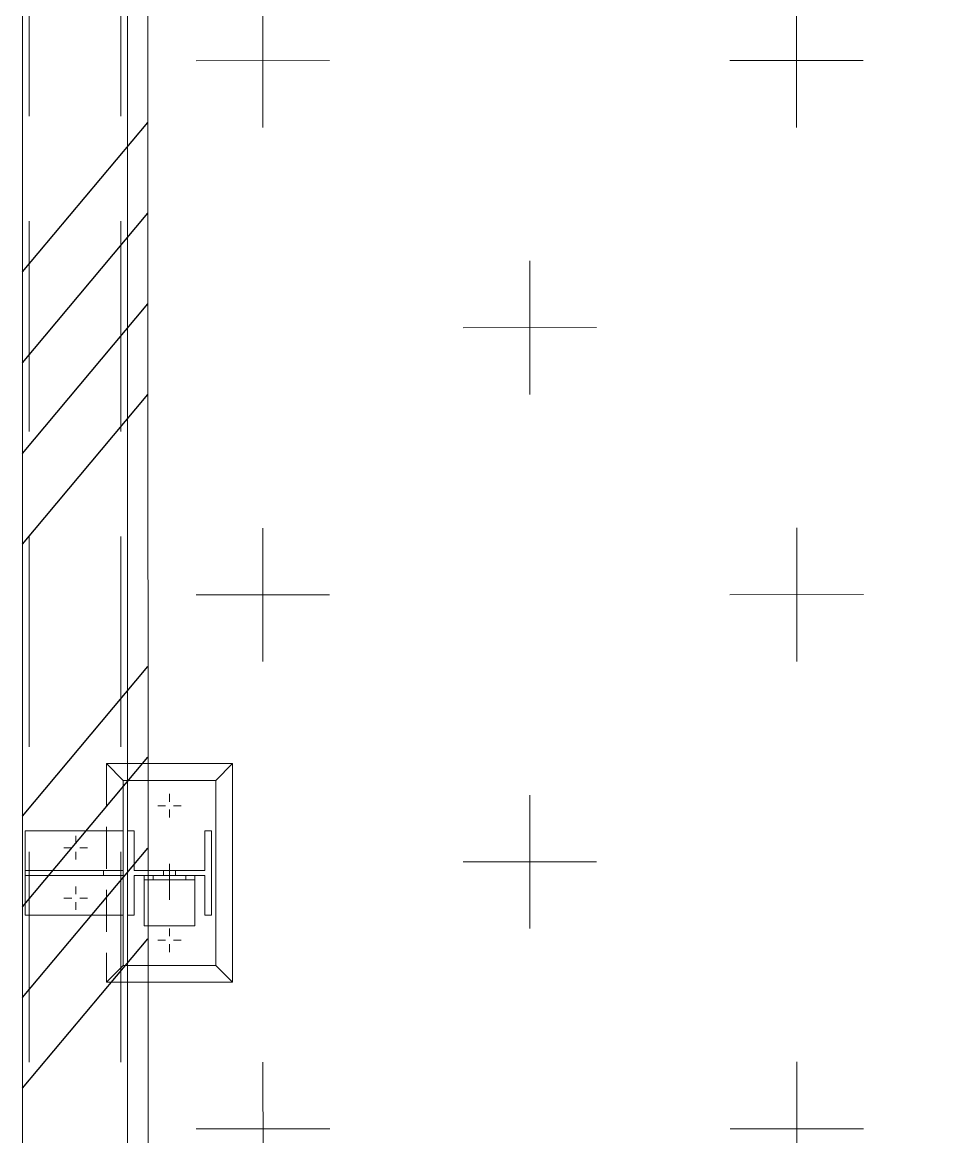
# Model space of a CAD drawing. Header units: millimetres. Extents: x 652937 to 1670132, y 1473552 to 2851037.
# Drawn here: x 708528 to 709631, y 1522754 to 1524079 of the extents above; entities that cross this region are included whole.
import ezdxf

# ---------------------------------------------------------------- set-up
doc = ezdxf.new("R2010")
doc.units = ezdxf.units.MM
for name, pattern in [('HIDDEN', [0.375, 0.25, -0.125]), ('XKITLINE00', [0]), ('XKITLINE02', [4, 2, -2])]:
    doc.linetypes.add(name, pattern=pattern)
for name, color, linetype, lineweight in [('A-FLOR-E', 2, 'Continuous', 9), ('A-WALL', 2, 'Continuous', 25), ('Bolt', 7, 'Continuous', 0), ('Part', 2, 'Continuous', 0)]:
    doc.layers.add(name, color=color, linetype=linetype, lineweight=lineweight)
doc.layers.add('TEXT', color=3, linetype='Continuous')

# ---------------------------------------------------------------- blocks, each defined once
blk = doc.blocks.new('3')
at = {"layer": 'Bolt', "color": 11, "linetype": 'XKITLINE00', "lineweight": 0}
for p, q in [((-123.1367, 1.8193), (-123.1367, 1.7726)), ((-123.1367, 1.8193), (-123.1367, 1.7726)), ((-122.8367, 1.8193), (-122.8367, 1.7726)), ((-122.8367, 1.8193), (-122.8367, 1.7726)), ((-123.2067, 1.7493), (-123.1601, 1.7493)), ((-123.2067, 1.7493), (-123.1601, 1.7493)), ((-123.1367, 1.6793), (-123.1367, 1.7259)), ((-123.1367, 1.6793), (-123.1367, 1.7259)), ((-123.0667, 1.7493), (-123.1134, 1.7493)), ((-123.0667, 1.7493), (-123.1134, 1.7493)), ((-122.9067, 1.7493), (-122.8601, 1.7493)), ((-122.9067, 1.7493), (-122.8601, 1.7493)), ((-122.8367, 1.6793), (-122.8367, 1.7259)), ((-122.8367, 1.6793), (-122.8367, 1.7259)), ((-122.7667, 1.7493), (-122.8134, 1.7493)), ((-122.7667, 1.7493), (-122.8134, 1.7493)), ((-123.3867, 1.2619), (-123.3867, 1.2152)), ((-122.5867, 1.2619), (-122.5867, 1.2152)), ((-123.4567, 1.1919), (-123.4101, 1.1919)), ((-123.3867, 1.1219), (-123.3867, 1.1685)), ((-123.3167, 1.1919), (-123.3634, 1.1919)), ((-122.6567, 1.1919), (-122.6101, 1.1919)), ((-122.5867, 1.1219), (-122.5867, 1.1685)), ((-122.5167, 1.1919), (-122.5634, 1.1919))]:
    blk.add_line(p, q, dxfattribs=at)
at = {"layer": 'Bolt', "color": 11, "linetype": 'XKITLINE02', "lineweight": 0}
for p, q in [((-123.0017, 1.2894), (-123.0267, 1.2894)), ((-122.9717, 1.2269), (-123.0017, 1.2269)), ((-122.9321, 1.1919), (-123.1467, 1.1919)), ((-122.9717, 1.1569), (-123.0017, 1.1569)), ((-123.0017, 1.0944), (-123.0267, 1.0944))]:
    blk.add_line(p, q, dxfattribs=at)
at = {"layer": 'Part', "color": 251, "linetype": 'HIDDEN', "lineweight": 0, "ltscale": 5}
for p, q in [((-111.6117, 2.0268), (-145.7311, 2.0276)), ((-111.6117, 1.4818), (-145.7311, 1.4826))]:
    blk.add_line(p, q, dxfattribs=at)
at = {"layer": 'Part', "color": 2, "linetype": 'XKITLINE02', "lineweight": 0}
for p, q in [((-123.0017, 2.0493), (-123.0017, 1.4669)), ((-122.9717, 2.0493), (-122.9717, 1.4669))]:
    blk.add_line(p, q, dxfattribs=at)
at = {"layer": 'Part', "color": 2, "linetype": 'HIDDEN', "lineweight": 0}
for p, q in [((-123.6367, 1.5669), (-123.5367, 1.4669)), ((-122.4367, 1.4669), (-122.3367, 1.5669))]:
    blk.add_line(p, q, dxfattribs=at)
at = {"layer": 'Part', "color": 11, "linetype": 'XKITLINE02', "lineweight": 0}
for p, q in [((-123.0017, 1.5849), (-122.9717, 1.5849)), ((-123.0017, 1.3419), (-123.0017, 1.0419))]:
    blk.add_line(p, q, dxfattribs=at)
at = {"layer": 'Part', "color": 2, "lineweight": 0}
for p, q in [((-123.0267, 1.3419), (-123.0267, 1.0419)), ((-123.5367, 0.9169), (-123.6367, 0.8169)), ((-122.3367, 0.8169), (-122.4367, 0.9169))]:
    blk.add_line(p, q, dxfattribs=at)
at = {"layer": 'Part', "color": 4, "lineweight": 0}
blk.add_lwpolyline([(-145.7311, 1.4426), (-111.6117, 1.4418), (-111.6117, 2.0668), (-145.7311, 2.0676)], close=True, dxfattribs=at)
at = {"layer": 'Part', "color": 2, "linetype": 'XKITLINE02', "lineweight": 0}
blk.add_lwpolyline([(-122.7367, 1.4669), (-122.7367, 2.0493), (-123.2367, 2.0493), (-123.2367, 1.4669)], dxfattribs=at)
at = {"layer": 'Part', "color": 2, "linetype": 'HIDDEN', "lineweight": 0}
blk.add_lwpolyline([(-122.3367, 1.4383), (-122.3367, 1.5669), (-123.6367, 1.5669), (-123.6367, 1.4383)], dxfattribs=at)
at = {"layer": 'Part', "color": 2, "lineweight": 0}
for points in [[(-122.4367, 1.4669), (-123.5367, 1.4669), (-123.5367, 0.9169), (-122.4367, 0.9169)], [(-123.2367, 0.9819), (-123.0017, 0.9819), (-123.0017, 1.4019), (-123.2367, 1.4019), (-123.2367, 1.4419), (-122.7367, 1.4419), (-122.7367, 1.4019), (-122.9717, 1.4019), (-122.9717, 0.9819), (-122.7367, 0.9819), (-122.7367, 0.9419), (-123.2367, 0.9419)]]:
    blk.add_lwpolyline(points, close=True, dxfattribs=at)
for points in [[(-123.6367, 1.4383), (-123.6367, 0.8169), (-122.3367, 0.8169), (-122.3367, 1.4383)], [(-123.0017, 1.0419), (-123.3017, 1.0419), (-123.3017, 1.3419), (-123.0017, 1.3419)]]:
    blk.add_lwpolyline(points, dxfattribs=at)
blk = doc.blocks.new('W-1-PP18-ST_ENT3_REV02_20260413-050421_PP18_ENT3_MAIN_PLAN')
at = {"layer": 'A-FLOR-E'}
h = blk.add_hatch(dxfattribs=at)
h.set_pattern_fill('CROSS', color=250, scale=50, angle=210.769)
h.set_pattern_definition([(90.0083, (9903.9, -26817.58), (-317.546, 317.454), [158.75, -476.25]), (180.0083, (9983.25, -26738.2), (-317.454, -317.546), [158.75, -476.25])])
h.paths.add_polyline_path([(10552.8, -11720.1), (10552.7, -10920), (11302.5, -10919.9), (11302.6, -11720)], flags=16)
h.paths.add_polyline_path([(18712.4, -10369.2), (18712.7, -10275.1), (20062.2, -10275), (20062.2, -7304.8), (20062.2, 1006.5), (8350.2, 1013.8), (8352.6, -15559), (13097.4, -15549.9), (13097.4, -10370)])
at = {"layer": 'TEXT'}
h = blk.add_hatch(dxfattribs=at)
h.set_pattern_fill('ANSI34', color=250, scale=21.831008, angle=305.769)
h.set_pattern_definition([(230.0083, (16484.82, -22407.65), (318.622, -267.277), []), (230.0083, (16387.17, -22416.2), (318.622, -267.277), []), (230.0083, (16289.52, -22424.77), (318.622, -267.277), []), (230.0083, (16191.87, -22433.32), (318.622, -267.277), [])])
h.paths.add_polyline_path([(8351.9, -15550.1), (8350.2, 1004.8), (20060.2, 1006.6), (20061.9, -15548.3)], flags=16)
h.paths.add_polyline_path([(8201.9, -15700.1), (8201.1, 1155.7), (20210.7, 1155.9), (20211.5, -15699.8)])
at = {"layer": 'A-WALL', "color": 2, "lineweight": 13}
blk.add_lwpolyline([(20062.2, 1006.5), (20062.2, -15549.9), (8352.6, -15549.9), (8350.2, 1004.8)], close=True, dxfattribs=at)
at = {"xscale": 200.000000000001, "yscale": 200.000000000001, "zscale": 200.000000000001, "rotation": 90}
blk.add_blockref('3', (8614.4, 23052.3), dxfattribs=at)

msp = doc.modelspace()

# ---------------------------------------------------------------- block references
at = {"color": 6}
msp.add_blockref('W-1-PP18-ST_ENT3_REV02_20260413-050421_PP18_ENT3_MAIN_PLAN', (700327.4222, 1524612.6223), dxfattribs=at)

doc.saveas('drawing.dxf')
